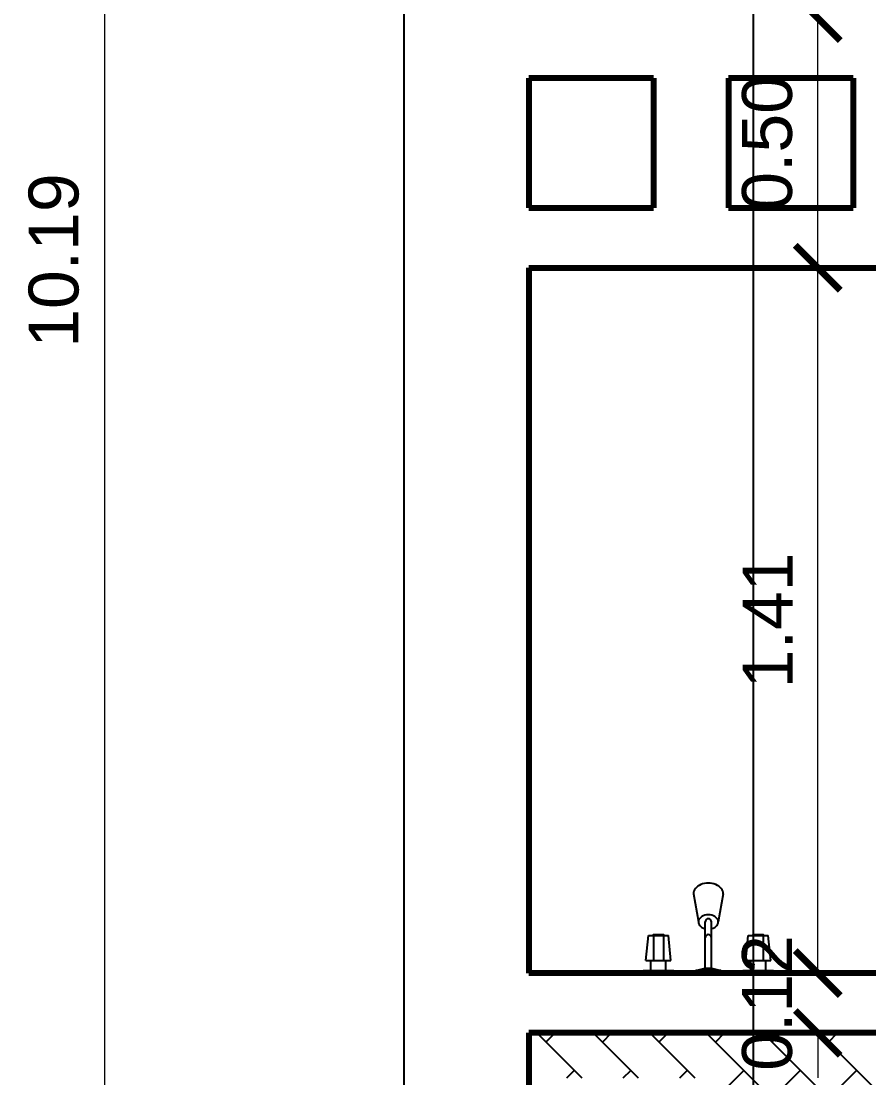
# Model space of a CAD drawing. Header units: inches. Extents: x 20.7 to 104.8, y 84.5 to 143.9.
# Drawn here: x 54.291 to 55.989, y 112.381 to 114.498 of the extents above; entities that cross this region are included whole.
import ezdxf

# ---------------------------------------------------------------- set-up
doc = ezdxf.new("R2010")
doc.units = ezdxf.units.IN
doc.header["$MEASUREMENT"] = 0
doc.linetypes.add('CONTINUA', pattern=[0])
for name, color, linetype in [('Baño', 2, 'Continuous'), ('Cotas', 60, 'Continuous'), ('Linea de corte', 30, 'Continuous'), ('Pared lejana', 152, 'Continuous'), ('Textura piso', 8, 'Continuous')]:
    doc.layers.add(name, color=color, linetype=linetype)
doc.layers.add('Paredes', color=5, linetype='Continuous', lineweight=80)
doc.styles.get("Standard").update_dxf_attribs({"font": 'arial.ttf'})
doc.dimstyles.new('Cotas', dxfattribs={"dimtxt": 0.1, "dimasz": 0.09, "dimexe": 0.2, "dimexo": 0.4, "dimgap": 0.05, "dimtad": 1, "dimzin": 0, "dimdsep": 46, "dimtxsty": 'Standard', "dimblk": 'ARCHTICK', "dimcen": 0.09, "dimse1": 1, "dimse2": 1, "dimclrd": 60, "dimclre": 256, "dimadec": 0, "dimazin": 0, "dimtfac": 1, "dimtix": 1, "dimtofl": 0, "dimtmove": 1, "dimatfit": 3, "dimfxl": 0, "dimtolj": 1, "dimtzin": 0, "dimlwd": 9, "dimarcsym": 0})

# ---------------------------------------------------------------- blocks, each defined once
blk = doc.blocks.new('ducha')
at = {"layer": 'Baño'}
for p, q in [((158.9239, 34.0731), (158.9239, 34.0531)), ((158.9539, 34.0731), (158.9539, 34.0531)), ((159.0324, 34.0681), (159.0324, 33.9757)), ((159.0454, 34.0681), (159.0454, 33.9757)), ((159.1239, 34.0731), (159.1239, 34.0531)), ((159.1539, 34.0731), (159.1539, 34.0531)), ((158.9639, 34.0531), (158.9139, 34.0531)), ((158.9139, 34.0531), (158.9189, 34.0031)), ((158.9289, 34.0031), (158.9289, 34.0531)), ((158.9489, 34.0031), (158.9489, 34.0531)), ((158.9639, 34.0531), (158.9589, 34.0031)), ((159.1639, 34.0531), (159.1139, 34.0531)), ((159.1139, 34.0531), (159.1189, 34.0031)), ((159.1289, 34.0031), (159.1289, 34.0531)), ((159.1489, 34.0031), (159.1489, 34.0531)), ((159.1639, 34.0531), (159.1589, 34.0031)), ((158.9589, 34.0031), (158.9189, 34.0031)), ((159.1589, 34.0031), (159.1189, 34.0031)), ((159.0089, 33.9196), (159.0189, 33.9757)), ((159.0689, 33.9196), (159.0589, 33.9757))]:
    blk.add_line(p, q, dxfattribs=at)
for points in [[(158.9689, 34.0781), (158.9689, 34.0731), (158.9089, 34.0731), (158.9089, 34.0781)], [(159.0639, 34.0781), (159.0639, 34.0731), (159.0139, 34.0731), (159.0139, 34.0781)], [(159.0639, 34.0731), (159.0454, 34.0681), (159.0324, 34.0681), (159.0139, 34.0731)], [(159.1688, 34.0781), (159.1688, 34.0731), (159.1089, 34.0731), (159.1089, 34.0781)], [(158.9489, 34.0031), (158.9489, 34.0006), (158.9289, 34.0006), (158.9289, 34.0031)], [(159.1489, 34.0031), (159.1489, 34.0006), (159.1289, 34.0006), (159.1289, 34.0031)]]:
    blk.add_lwpolyline(points, close=True, dxfattribs=at)
for centre in [(159.0389, 34.0072), (159.0389, 33.9757)]:
    blk.add_arc(centre, 0.0065, 180, 0, dxfattribs=at)
for centre, major_axis, ratio, start_param, end_param in [((159.0389, 33.9757), (-0.02, 0), 0.707206, -1.239757, 4.38135), ((159.0389, 33.9196), (-0.03, 0.0001), 0.720787, 0.005196, 3.146789)]:
    blk.add_ellipse(centre, major_axis=major_axis, ratio=ratio, start_param=start_param, end_param=end_param, dxfattribs=at)
blk = doc.blocks.new('_ArchTick')
at = {"color": 0, "linetype": 'ByBlock', "const_width": 0.15}
blk.add_lwpolyline([(-0.5, -0.5), (0.5, 0.5)], dxfattribs=at)
blk = doc.blocks.new('*D324')
at = {"layer": 'Cotas', "color": 60, "linetype": 'CONTINUA', "lineweight": 9, "transparency": 16777216}
blk.add_line((54.4576, 119.1155), (54.4576, 108.9211), dxfattribs=at)
at = {"layer": 'Defpoints', "color": 0, "transparency": 16777216}
for p in [(54.4576, 119.1155), (54.4576, 108.9211), (54.4576, 108.9211)]:
    blk.add_point(p, dxfattribs=at)
at = {"layer": 'Cotas', "color": 60, "lineweight": 9, "transparency": 16777216, "xscale": 0.09, "yscale": 0.09, "zscale": 0.09}
for p, rotation in [((54.4576, 119.1155), 90), ((54.4576, 108.9211), 270)]:
    blk.add_blockref('_ArchTick', p, dxfattribs=dict(at, rotation=rotation))
at = {"layer": 'Cotas', "color": 0, "transparency": 16777216, "insert": (54.3565, 114.0183), "char_height": 0.1, "attachment_point": 5, "rotation": 90}
blk.add_mtext('\\A1;10.19', dxfattribs=at)
blk = doc.blocks.new('*D418')
at = {"layer": 'Cotas', "color": 60, "linetype": 'CONTINUA', "lineweight": 9, "transparency": 16777216}
blk.add_line((55.8867, 112.5908), (55.8867, 114.004), dxfattribs=at)
at = {"layer": 'Defpoints', "color": 0, "transparency": 16777216}
for p in [(55.8867, 114.004), (55.8867, 114.004), (55.8867, 112.5908)]:
    blk.add_point(p, dxfattribs=at)
at = {"layer": 'Cotas', "color": 60, "lineweight": 9, "transparency": 16777216, "xscale": 0.09, "yscale": 0.09, "zscale": 0.09}
for p, rotation in [((55.8867, 114.004), 90), ((55.8867, 112.5908), 270)]:
    blk.add_blockref('_ArchTick', p, dxfattribs=dict(at, rotation=rotation))
at = {"layer": 'Cotas', "color": 0, "transparency": 16777216, "insert": (55.7865, 113.2974), "char_height": 0.1, "attachment_point": 5, "rotation": 90}
blk.add_mtext('\\A1;1.41', dxfattribs=at)
blk = doc.blocks.new('*D338')
at = {"layer": 'Cotas', "color": 60, "linetype": 'CONTINUA', "lineweight": 9, "transparency": 16777216}
blk.add_line((55.8867, 114.004), (55.8867, 114.504), dxfattribs=at)
at = {"layer": 'Defpoints', "color": 0, "transparency": 16777216}
for p in [(55.8867, 114.504), (55.8867, 114.504), (55.8867, 114.004)]:
    blk.add_point(p, dxfattribs=at)
at = {"layer": 'Cotas', "color": 60, "lineweight": 9, "transparency": 16777216, "xscale": 0.09, "yscale": 0.09, "zscale": 0.09}
for p, rotation in [((55.8867, 114.504), 90), ((55.8867, 114.004), 270)]:
    blk.add_blockref('_ArchTick', p, dxfattribs=dict(at, rotation=rotation))
at = {"layer": 'Cotas', "color": 0, "transparency": 16777216, "insert": (55.7857, 114.254), "char_height": 0.1, "attachment_point": 5, "rotation": 90}
blk.add_mtext('\\A1;0.50', dxfattribs=at)
blk = doc.blocks.new('*D340')
at = {"layer": 'Cotas', "color": 60, "linetype": 'CONTINUA', "lineweight": 9, "transparency": 16777216}
for p, q in [((55.8867, 112.5908), (55.8867, 112.6808)), ((55.8867, 112.4708), (55.8867, 112.3808))]:
    blk.add_line(p, q, dxfattribs=at)
at = {"layer": 'Defpoints', "color": 0, "transparency": 16777216}
for p in [(55.8867, 112.5908), (55.8867, 112.4708), (55.8867, 112.4708)]:
    blk.add_point(p, dxfattribs=at)
at = {"layer": 'Cotas', "color": 60, "lineweight": 9, "transparency": 16777216, "xscale": 0.09, "yscale": 0.09, "zscale": 0.09}
for p, rotation in [((55.8867, 112.5908), 270), ((55.8867, 112.4708), 90)]:
    blk.add_blockref('_ArchTick', p, dxfattribs=dict(at, rotation=rotation))
at = {"layer": 'Cotas', "color": 0, "transparency": 16777216, "insert": (55.7857, 112.5308), "char_height": 0.1, "attachment_point": 5, "rotation": 90}
blk.add_mtext('\\A1;0.12', dxfattribs=at)

msp = doc.modelspace()

# ---------------------------------------------------------------- hatches: boundary and pattern name
at = {"layer": 'Textura piso'}
h = msp.add_hatch(dxfattribs=at)
h.set_pattern_fill('AR-HBONE', color=256, scale=0.02, angle=270, style=0)
h.set_pattern_definition([(315, (0.1879, -18.05129), (0.113137085, -3e-17), [0.24, -0.08]), (45, (0.24447, -18.10786), (0.113137085, -3e-17), [0.24, -0.08])])
edge = h.paths.add_edge_path()
edge.add_line((58.8472, 109.4711), (58.8472, 111.0211))
edge.add_line((58.8472, 111.0211), (58.8472, 112.4708))
edge.add_line((58.8472, 112.4708), (58.3276, 112.4708))
edge.add_line((58.3276, 112.4708), (58.3276, 112.5908))
edge.add_line((58.3276, 112.5908), (58.3776, 112.5908))
edge.add_line((58.3776, 112.5908), (58.3776, 113.3874))
edge.add_line((58.3776, 113.3874), (58.3576, 113.3874))
edge.add_line((58.3576, 113.3874), (58.3276, 113.3874))
edge.add_line((58.3276, 113.3874), (58.3276, 113.586))
edge.add_line((58.3276, 113.586), (58.3241, 113.586))
edge.add_line((58.3241, 113.586), (58.3241, 113.5732))
edge.add_ellipse((58.316, 113.5783), major_axis=(0.00575, -0.00575), ratio=1, start_angle=310.3243, end_angle=405, ccw=False)
edge.add_line((58.3153, 113.5701), (58.306, 113.5724))
edge.add_line((58.306, 113.5724), (58.306, 113.5795))
edge.add_line((58.306, 113.5795), (58.2999, 113.5795))
edge.add_ellipse((58.3198, 113.5633), major_axis=(0.0182, 0.0182), ratio=1, start_angle=95.834, end_angle=134.8998)
edge.add_line((58.2941, 113.5633), (58.2898, 113.5633))
edge.add_line((58.2898, 113.5633), (58.2898, 113.5531))
edge.add_line((58.2898, 113.5531), (58.2358, 113.5531))
edge.add_ellipse((58.2884, 114.3809), major_axis=(0.5865, 0.5865), ratio=1, start_angle=134.7855, end_angle=221.3655, ccw=False)
edge.add_line((57.4589, 114.384), (57.4276, 114.384))
edge.add_line((57.4276, 114.384), (57.4276, 114.004))
edge.add_line((57.4276, 114.004), (57.4276, 113.404))
edge.add_line((57.4276, 113.404), (57.4276, 112.4708))
edge.add_line((57.4276, 112.4708), (55.3076, 112.4708))
edge.add_line((55.3076, 112.4708), (55.3076, 112.3808))
edge.add_line((55.3076, 112.3808), (55.7076, 112.3808))
edge.add_line((55.7076, 112.3808), (55.7076, 111.5708))
edge.add_line((55.7076, 111.5708), (57.2076, 111.5708))
edge.add_line((57.2076, 111.5708), (57.2076, 110.0708))
edge.add_line((57.2076, 110.0708), (56.6297, 110.0708))
edge.add_line((56.6297, 110.0708), (56.6297, 109.5371))
edge.add_line((56.6297, 109.5371), (56.6484, 109.5371))
edge.add_line((56.6484, 109.5371), (56.6484, 109.5322))
edge.add_line((56.6484, 109.5322), (56.6683, 109.5322))
edge.add_line((56.6683, 109.5322), (56.6683, 109.5272))
edge.add_line((56.6683, 109.5272), (56.6832, 109.5272))
edge.add_line((56.6832, 109.5272), (56.6832, 109.5222))
edge.add_line((56.6832, 109.5222), (56.6932, 109.5222))
edge.add_line((56.6932, 109.5222), (56.6932, 109.5172))
edge.add_line((56.6932, 109.5172), (56.6981, 109.5172))
edge.add_line((56.6981, 109.5172), (56.6981, 109.5123))
edge.add_line((56.6981, 109.5123), (56.7081, 109.5123))
edge.add_line((56.7081, 109.5123), (56.7081, 109.5073))
edge.add_line((56.7081, 109.5073), (56.7131, 109.5073))
edge.add_line((56.7131, 109.5073), (56.7131, 109.5023))
edge.add_line((56.7131, 109.5023), (56.718, 109.5023))
edge.add_line((56.718, 109.5023), (56.718, 109.4974))
edge.add_line((56.718, 109.4974), (56.723, 109.4974))
edge.add_line((56.723, 109.4974), (56.723, 109.4924))
edge.add_line((56.723, 109.4924), (56.728, 109.4924))
edge.add_line((56.728, 109.4924), (56.728, 109.4824))
edge.add_line((56.728, 109.4824), (56.7329, 109.4824))
edge.add_line((56.7329, 109.4824), (56.7329, 109.4725))
edge.add_line((56.7329, 109.4725), (56.7379, 109.4725))
edge.add_line((56.7379, 109.4725), (56.7379, 109.4576))
edge.add_line((56.7379, 109.4576), (56.7429, 109.4576))
edge.add_line((56.7429, 109.4576), (56.7429, 109.4377))
edge.add_line((56.7429, 109.4377), (56.7479, 109.4377))
edge.add_line((56.7479, 109.4377), (56.7479, 109.4188))
edge.add_line((56.7479, 109.4188), (56.6297, 109.4188))
edge.add_line((56.6297, 109.4188), (56.6297, 109.3084))
edge.add_line((56.6297, 109.3084), (56.5788, 109.3084))
edge.add_line((56.5788, 109.3084), (56.5788, 109.3134))
edge.add_line((56.5788, 109.3134), (56.5689, 109.3134))
edge.add_line((56.5689, 109.3134), (56.5689, 109.3184))
edge.add_line((56.5689, 109.3184), (56.5639, 109.3184))
edge.add_line((56.5639, 109.3184), (56.5639, 109.3234))
edge.add_line((56.5639, 109.3234), (56.554, 109.3234))
edge.add_line((56.554, 109.3234), (56.554, 109.3283))
edge.add_line((56.554, 109.3283), (56.549, 109.3283))
edge.add_line((56.549, 109.3283), (56.549, 109.3333))
edge.add_line((56.549, 109.3333), (56.544, 109.3333))
edge.add_line((56.544, 109.3333), (56.544, 109.3383))
edge.add_line((56.544, 109.3383), (56.5391, 109.3383))
edge.add_line((56.5391, 109.3383), (56.5391, 109.3432))
edge.add_line((56.5391, 109.3432), (56.5341, 109.3432))
edge.add_line((56.5341, 109.3432), (56.5341, 109.3532))
edge.add_line((56.5341, 109.3532), (56.5291, 109.3532))
edge.add_line((56.5291, 109.3532), (56.5291, 109.3582))
edge.add_line((56.5291, 109.3582), (56.5241, 109.3582))
edge.add_line((56.5241, 109.3582), (56.5241, 109.3681))
edge.add_line((56.5241, 109.3681), (56.5192, 109.3681))
edge.add_line((56.5192, 109.3681), (56.5192, 109.383))
edge.add_line((56.5192, 109.383), (56.5142, 109.383))
edge.add_line((56.5142, 109.383), (56.5142, 109.4188))
edge.add_line((56.5142, 109.4188), (56.6297, 109.4188))
edge.add_line((56.6297, 109.4188), (56.6297, 110.0708))
edge.add_line((56.6297, 110.0708), (55.7076, 110.0708))
edge.add_line((55.7076, 110.0708), (55.7076, 109.4708))
edge.add_line((55.7076, 109.4708), (55.3076, 109.4708))
edge.add_line((55.3076, 109.4708), (55.3076, 109.1711))
edge.add_line((55.3076, 109.1711), (57.6472, 109.1711))
edge.add_line((57.6472, 109.1711), (57.6472, 109.4711))
edge.add_line((57.6472, 109.4711), (58.8472, 109.4711))
h.paths.add_polyline_path([(57.6801, 110.908), (57.6575, 110.9084), (57.6474, 110.9178), (57.6437, 110.9451), (57.6474, 110.9755), (57.6817, 111.0398), (57.7365, 111.0894), (57.7651, 111.1605), (57.8082, 111.2174), (57.8772, 111.2649), (57.8815, 111.273), (57.9213, 111.3129), (57.8258, 111.4084), (57.7409, 111.334), (57.6824, 111.2861), (57.6525, 111.2724), (57.5771, 111.2421), (57.5664, 111.2153), (57.541, 111.1913), (57.4781, 111.1589), (57.4456, 111.1533), (57.4293, 111.1628), (57.4209, 111.1938), (57.4321, 111.2339), (57.4678, 111.28), (57.5114, 111.3168), (57.5523, 111.347), (57.5558, 111.3589), (57.5732, 111.3972), (57.576, 111.409), (57.6827, 111.4825), (57.6962, 111.4993), (57.7182, 111.516), (57.5766, 111.6576, -0.414214), (57.5766, 111.7169), (58.0949, 112.2352, -0.414214), (58.1542, 112.2352), (58.712, 111.6774, -0.414214), (58.712, 111.6181), (58.4027, 111.3088), (58.4022, 111.3068), (58.3826, 111.2816), (58.3671, 111.2732), (58.1937, 111.0998, -0.414214), (58.1344, 111.0998), (58.0116, 111.2225), (57.8972, 111.106), (57.8656, 111.0711), (57.7914, 111.0118), (57.7831, 110.9911), (57.7441, 110.944)], flags=16)
h.paths.add_polyline_path([(56.1997, 109.9854), (57.8268, 109.9854), (57.8268, 109.7541), (56.1997, 109.7541)], flags=25)
h.paths.add_polyline_path([(56.854, 109.7108), (57.5419, 109.7108), (57.5419, 109.5891), (56.854, 109.5891)], flags=24)

# ---------------------------------------------------------------- linework, layer by layer
at = {"layer": 'Linea de corte'}
msp.add_line((55.7576, 141.1711), (55.7576, 106.7211), dxfattribs=at)
at = {"layer": 'Pared lejana'}
msp.add_line((55.0576, 138.9711), (55.0576, 108.9211), dxfattribs=at)
at = {"layer": 'Paredes'}
for p, q in [((55.3076, 114.384), (55.3076, 114.124)), ((55.5576, 114.384), (55.3076, 114.384)), ((55.5576, 114.384), (55.5576, 114.124)), ((55.7076, 114.384), (55.7076, 114.124)), ((55.9576, 114.384), (55.7076, 114.384)), ((55.9576, 114.384), (55.9576, 114.124)), ((55.3076, 114.124), (55.5576, 114.124)), ((55.7076, 114.124), (55.9576, 114.124)), ((55.3076, 114.004), (55.3076, 112.5908)), ((55.3076, 114.004), (56.1076, 114.004)), ((57.3076, 112.5908), (55.3076, 112.5908)), ((57.3076, 112.5908), (55.3076, 112.5908)), ((55.3076, 112.4708), (55.3076, 109.1711)), ((57.4276, 112.4708), (55.3076, 112.4708))]:
    msp.add_line(p, q, dxfattribs=at)

# ---------------------------------------------------------------- block references
at = {"layer": 'Baño', "rotation": 180}
msp.add_blockref('ducha', (214.7064, 146.6689), dxfattribs=at)

# ---------------------------------------------------------------- dimensions: what is measured, and where the dimension line sits
at = {"layer": 'Cotas'}
for base, p1, p2, picture, middle in [((54.4576, 108.9211), (54.4576, 119.1155), (54.4576, 108.9211), '*D324', (54.3565, 114.0183)), ((55.8867, 114.504), (55.8867, 114.004), (55.8867, 114.504), '*D338', (55.7857, 114.254)), ((55.8867, 114.004), (55.8867, 112.5908), (55.8867, 114.004), '*D418', (55.7865, 113.2974)), ((55.8867, 112.4708), (55.8867, 112.5908), (55.8867, 112.4708), '*D340', (55.7857, 112.5308))]:
    dim = msp.add_linear_dim(base=base, p1=p1, p2=p2, angle=270, dimstyle='Cotas', dxfattribs=at)
    dim.commit()
    dim.dimension.update_dxf_attribs({"geometry": picture, "text_midpoint": middle})

doc.saveas('drawing.dxf')
